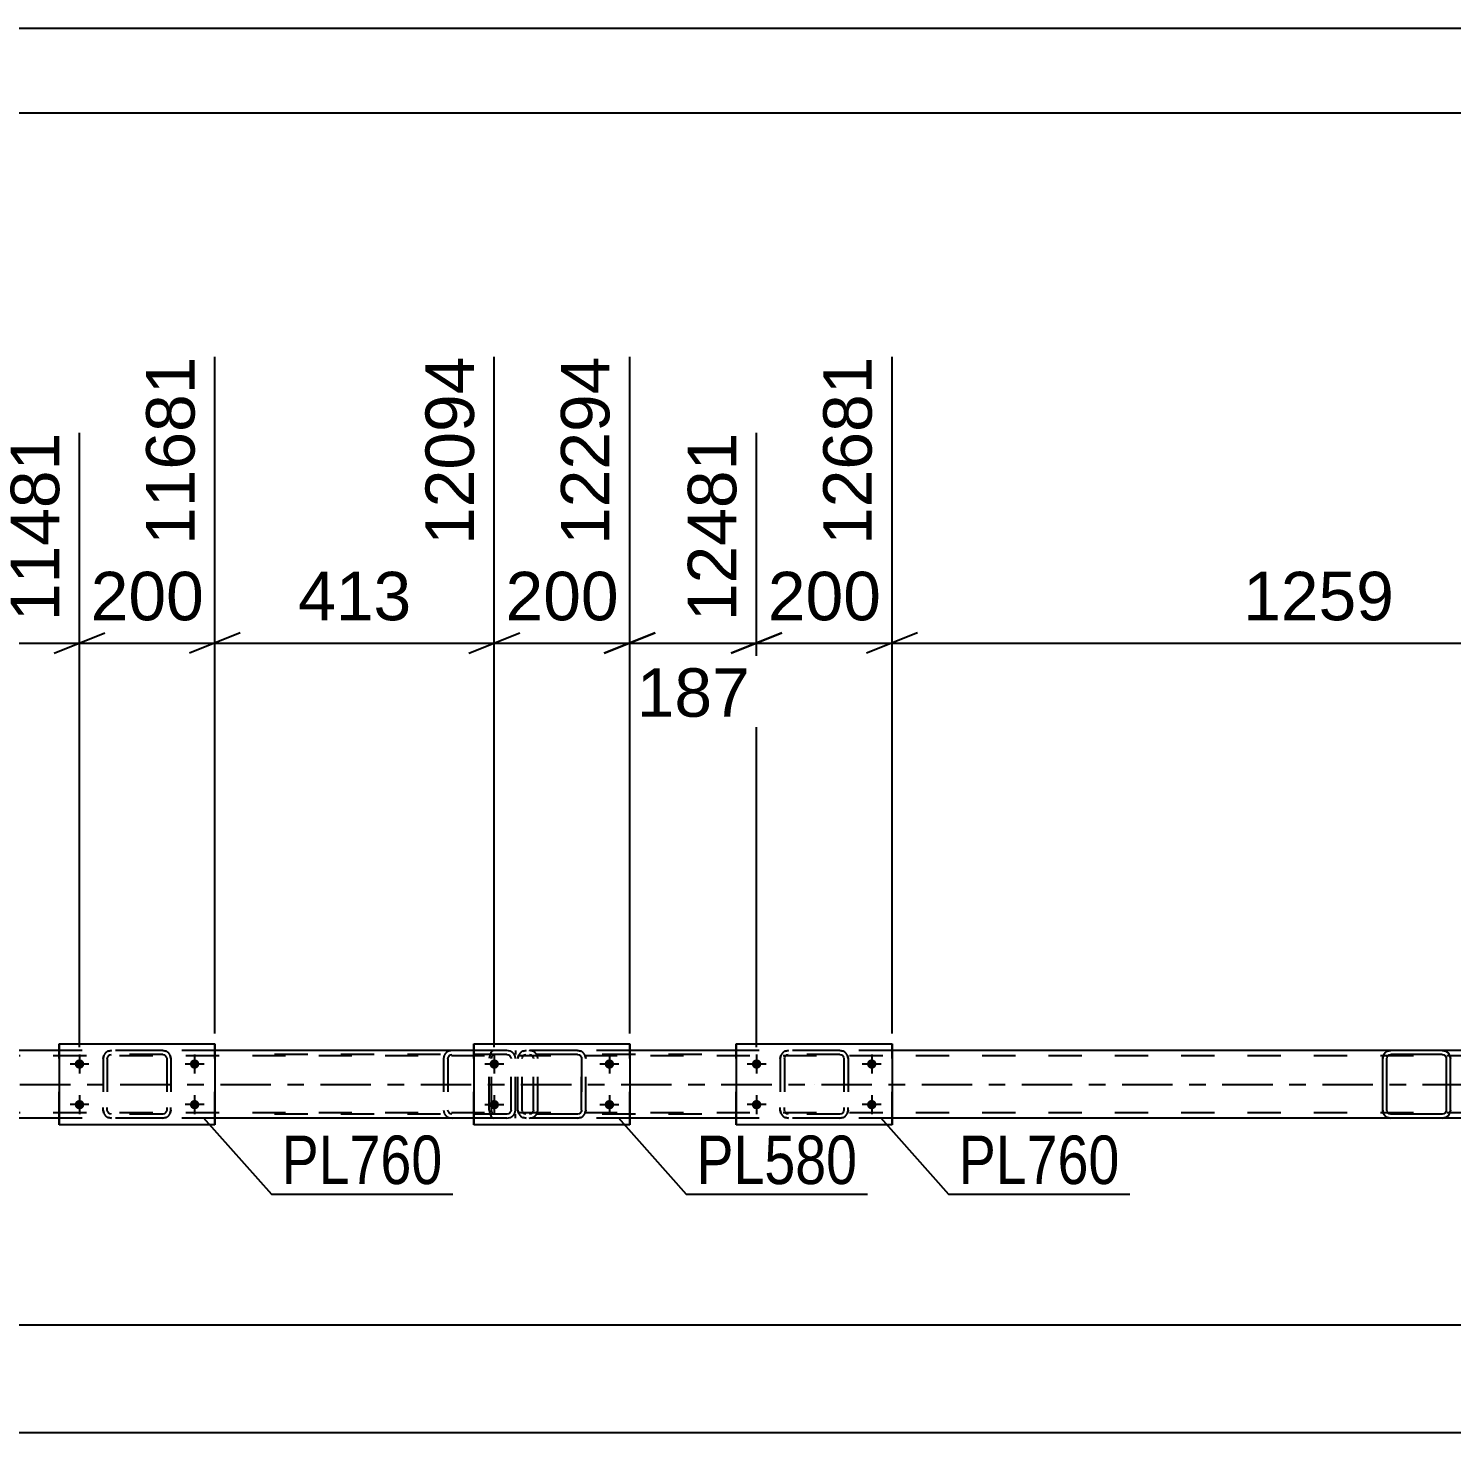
# Model space of a CAD drawing. Header units: millimetres. Extents: x -106 to 735, y -422 to 172.
# Drawn here: x 416.9 to 501, y 88.8 to 171.7 of the extents above; entities that cross this region are included whole.
import ezdxf

# ---------------------------------------------------------------- set-up
doc = ezdxf.new("R2010")
doc.units = ezdxf.units.MM
doc.linetypes.add('DXK_LINE_DOT2', pattern=[3.9198, 1.9599, -1.9599])
doc.linetypes.add('DXK_LINE_DOT3', pattern=[5.9187, 2.979, -0.9799, 0.9799, -0.9799])
doc.styles.add('Arial', font='ARIAL.TTF', dxfattribs={"height": 0.2})
doc.styles.add('Arial Narrow', font='ARIALN.TTF', dxfattribs={"height": 0.2})

# ---------------------------------------------------------------- blocks, each defined once
blk = doc.blocks.new('Unknown-717034374-1133')
at = {"color": 5, "linetype": 'Continuous'}
for p, q in [((734.867, 171.74), (-106.133, 171.74)), ((729.867, 166.74), (-101.133, 166.74))]:
    blk.add_line(p, q, dxfattribs=at)
blk = doc.blocks.new('Part-717034374-5804 - 5798')
at = {"color": 2, "linetype": 'Continuous'}
for p, q in [((458.724, 111.755), (458.724, 106.955)), ((458.724, 111.755), (467.924, 111.755)), ((467.924, 111.755), (467.924, 106.955)), ((467.924, 106.955), (458.724, 106.955))]:
    blk.add_line(p, q, dxfattribs=at)
at = {"color": 7, "linetype": 'DXK_LINE_DOT2'}
for p, q in [((458.724, 106.955), (458.724, 111.755)), ((467.924, 106.955), (467.924, 111.755))]:
    blk.add_line(p, q, dxfattribs=at)
blk = doc.blocks.new('Part-717034374-5911 - 5798')
at = {"color": 7, "linetype": 'DXK_LINE_DOT2'}
for p, q in [((445.171, 111.355), (430.036, 111.355)), ((445.171, 111.115), (430.036, 111.115)), ((441.463, 111.059), (441.443, 110.96)), ((441.699, 110.967), (441.755, 111.045)), ((441.935, 111.355), (441.74, 111.319)), ((441.755, 111.045), (441.838, 111.097)), ((441.838, 111.097), (441.935, 111.115)), ((445.366, 111.319), (445.171, 111.355)), ((445.171, 111.115), (445.268, 111.097)), ((445.268, 111.097), (445.351, 111.045)), ((445.351, 111.045), (445.406, 110.967)), ((445.653, 111.011), (445.642, 111.059)), ((445.681, 110.875), (445.653, 111.011)), ((441.443, 110.96), (441.425, 110.875)), ((441.425, 110.875), (441.425, 107.835)), ((441.68, 110.875), (441.699, 110.967)), ((441.68, 110.875), (441.68, 107.835)), ((445.406, 110.967), (445.426, 110.875)), ((445.426, 107.835), (445.426, 110.875)), ((445.681, 107.835), (445.681, 110.875)), ((441.425, 107.835), (441.443, 107.75)), ((441.443, 107.75), (441.463, 107.651)), ((441.699, 107.743), (441.68, 107.835)), ((441.755, 107.665), (441.699, 107.743)), ((441.838, 107.613), (441.755, 107.665)), ((441.935, 107.595), (441.838, 107.613)), ((445.268, 107.613), (445.171, 107.595)), ((445.351, 107.665), (445.268, 107.613)), ((445.406, 107.743), (445.351, 107.665)), ((445.426, 107.835), (445.406, 107.743)), ((445.642, 107.651), (445.681, 107.835)), ((445.171, 107.595), (430.036, 107.595)), ((445.171, 107.355), (430.036, 107.355)), ((441.74, 107.392), (441.935, 107.355)), ((445.171, 107.355), (445.366, 107.392))]:
    blk.add_line(p, q, dxfattribs=at)
for centre, start, end in [((441.916, 110.854), 110.75831, 155.68004), ((445.19, 110.854), 24.31996, 69.24169), ((441.916, 107.856), 204.31996, 249.24169), ((445.19, 107.856), 290.75831, 335.68004)]:
    blk.add_arc(centre, 0.496, start, end, dxfattribs=at)
blk = doc.blocks.new('Part-717034374-5859 - 5798')
at = {"color": 7, "linetype": 'DXK_LINE_DOT2'}
for p, q in [((421.325, 110.875), (421.361, 111.059)), ((421.361, 111.059), (421.325, 110.875)), ((421.583, 110.967), (421.635, 111.045)), ((421.621, 111.319), (421.805, 111.355)), ((421.805, 111.355), (421.621, 111.319)), ((421.635, 111.045), (421.713, 111.097)), ((421.713, 111.097), (421.805, 111.115)), ((424.845, 111.355), (421.805, 111.355)), ((424.845, 111.115), (421.805, 111.115)), ((424.845, 111.355), (425.028, 111.319)), ((425.028, 111.319), (424.845, 111.355)), ((424.845, 111.115), (424.936, 111.097)), ((424.936, 111.097), (425.014, 111.045)), ((425.014, 111.045), (425.066, 110.967)), ((425.288, 111.059), (425.325, 110.875)), ((425.325, 110.875), (425.288, 111.059)), ((421.325, 110.875), (421.325, 107.835)), ((421.565, 110.875), (421.583, 110.967)), ((421.565, 110.875), (421.565, 107.835)), ((425.066, 110.967), (425.085, 110.875)), ((425.085, 110.875), (425.085, 107.835)), ((425.325, 110.875), (425.325, 107.835)), ((421.325, 107.835), (421.325, 107.995)), ((421.361, 107.651), (421.325, 107.835)), ((421.325, 107.835), (421.361, 107.651)), ((421.565, 107.835), (421.565, 107.995)), ((421.583, 107.743), (421.565, 107.835)), ((421.635, 107.665), (421.583, 107.743)), ((421.713, 107.613), (421.635, 107.665)), ((421.805, 107.595), (421.713, 107.613)), ((424.936, 107.613), (424.845, 107.595)), ((425.014, 107.665), (424.936, 107.613)), ((425.066, 107.743), (425.014, 107.665)), ((425.085, 107.835), (425.066, 107.743)), ((425.085, 107.995), (425.085, 107.835)), ((425.325, 107.835), (425.288, 107.651)), ((425.288, 107.651), (425.325, 107.835)), ((425.325, 107.835), (425.325, 107.995)), ((421.805, 107.355), (421.621, 107.392)), ((421.621, 107.392), (421.805, 107.355)), ((424.845, 107.595), (421.805, 107.595)), ((424.845, 107.355), (421.805, 107.355)), ((425.028, 107.392), (424.845, 107.355)), ((424.845, 107.355), (425.028, 107.392))]:
    blk.add_line(p, q, dxfattribs=at)
at = {"color": 7, "linetype": 'DXK_LINE_DOT3'}
blk.add_line((423.325, 109.355), (423.325, 109.355), dxfattribs=at)
at = {"color": 7, "linetype": 'DXK_LINE_DOT2'}
for centre, start, end in [((421.805, 110.875), 112.5, 157.5), ((421.805, 110.875), 112.5, 157.5), ((424.845, 110.875), 22.5, 67.5), ((424.845, 110.875), 22.5, 67.5), ((421.805, 107.835), 202.5, 247.5), ((421.805, 107.835), 202.5, 247.5), ((424.845, 107.835), 292.5, 337.5), ((424.845, 107.835), 292.5, 337.5)]:
    blk.add_arc(centre, 0.48, start, end, dxfattribs=at)
blk = doc.blocks.new('Part-717034374-5923 - 5798')
at = {"color": 7, "linetype": 'DXK_LINE_DOT2'}
for p, q in [((444.155, 111.059), (444.134, 110.875)), ((444.214, 111.215), (444.155, 111.059)), ((444.301, 111.319), (444.214, 111.215)), ((444.28, 110.967), (444.309, 111.045)), ((444.405, 111.355), (444.301, 111.319)), ((444.309, 111.045), (444.353, 111.097)), ((444.353, 111.097), (444.405, 111.115)), ((456.686, 111.355), (444.405, 111.355)), ((456.686, 111.115), (444.405, 111.115)), ((445.681, 111.355), (445.681, 111.115)), ((446.689, 111.319), (446.496, 111.355)), ((446.496, 111.115), (446.593, 111.097)), ((446.593, 111.097), (446.674, 111.045)), ((446.674, 111.045), (446.729, 110.967)), ((446.971, 111.011), (446.961, 111.059)), ((446.999, 110.875), (446.971, 111.011)), ((444.134, 107.835), (444.134, 110.875)), ((444.27, 110.875), (444.28, 110.967)), ((444.27, 107.835), (444.27, 110.875)), ((446.729, 110.967), (446.748, 110.875)), ((446.748, 107.835), (446.748, 110.875)), ((446.999, 107.835), (446.999, 110.875)), ((444.134, 107.835), (444.155, 107.651)), ((444.155, 107.651), (444.214, 107.496)), ((444.28, 107.743), (444.27, 107.835)), ((444.309, 107.665), (444.28, 107.743)), ((444.353, 107.613), (444.309, 107.665)), ((444.405, 107.595), (444.353, 107.613)), ((446.593, 107.613), (446.496, 107.595)), ((446.674, 107.665), (446.593, 107.613)), ((446.729, 107.743), (446.674, 107.665)), ((446.748, 107.835), (446.729, 107.743)), ((446.961, 107.651), (446.999, 107.835)), ((444.214, 107.496), (444.301, 107.392)), ((444.301, 107.392), (444.405, 107.355)), ((456.686, 107.595), (444.405, 107.595)), ((456.686, 107.355), (444.405, 107.355)), ((445.681, 107.355), (445.681, 107.595)), ((446.496, 107.355), (446.689, 107.392))]:
    blk.add_line(p, q, dxfattribs=at)
for centre, start, end in [((446.511, 110.86), 23.84941, 68.8059), ((446.511, 107.85), 291.1941, 336.15059)]:
    blk.add_arc(centre, 0.492, start, end, dxfattribs=at)
blk = doc.blocks.new('Part-717034374-5970 - 5798')
at = {"color": 7, "linetype": 'DXK_LINE_DOT2'}
for p, q in [((635.924, 111.035), (-39.331, 111.035)), ((427.925, 111.355), (418.725, 111.355)), ((452.428, 111.355), (443.228, 111.355)), ((467.924, 111.355), (458.724, 111.355)), ((635.924, 107.675), (-39.331, 107.675)), ((427.925, 107.355), (418.725, 107.355)), ((452.428, 107.355), (443.228, 107.355)), ((467.924, 107.355), (458.724, 107.355)), ((500.435, 107.355), (497.383, 107.355))]:
    blk.add_line(p, q, dxfattribs=at)
at = {"color": 2, "linetype": 'Continuous'}
for p, q in [((418.725, 111.355), (401.348, 111.355)), ((443.228, 111.355), (427.925, 111.355)), ((458.724, 111.355), (452.428, 111.355)), ((501.803, 111.355), (467.924, 111.355)), ((418.725, 107.355), (401.348, 107.355)), ((443.228, 107.355), (427.925, 107.355)), ((458.724, 107.355), (452.428, 107.355)), ((497.383, 107.355), (467.924, 107.355)), ((501.803, 107.355), (500.435, 107.355))]:
    blk.add_line(p, q, dxfattribs=at)
at = {"color": 7, "linetype": 'DXK_LINE_DOT3'}
blk.add_line((-39.331, 109.355), (635.924, 109.355), dxfattribs=at)
blk = doc.blocks.new('Part-717034374-5986 - 5798')
at = {"color": 2, "linetype": 'Continuous'}
for p, q in [((496.945, 111.058), (496.909, 110.874)), ((497.167, 110.966), (497.219, 111.044)), ((497.389, 111.354), (497.205, 111.317)), ((497.219, 111.044), (497.297, 111.096)), ((497.297, 111.096), (497.389, 111.114)), ((500.429, 111.354), (497.389, 111.354)), ((500.429, 111.114), (497.389, 111.114)), ((500.612, 111.317), (500.429, 111.354)), ((500.429, 111.114), (500.521, 111.096)), ((500.521, 111.096), (500.598, 111.044)), ((500.598, 111.044), (500.65, 110.966)), ((500.909, 110.874), (500.872, 111.058)), ((496.909, 107.834), (496.909, 110.874)), ((497.149, 110.874), (497.167, 110.966)), ((497.149, 107.834), (497.149, 110.874)), ((500.65, 110.966), (500.669, 110.874)), ((500.669, 110.874), (500.669, 107.834)), ((500.909, 107.834), (500.909, 110.874)), ((496.909, 107.834), (496.945, 107.65)), ((497.167, 107.742), (497.149, 107.834)), ((497.219, 107.664), (497.167, 107.742)), ((497.297, 107.612), (497.219, 107.664)), ((497.389, 107.594), (497.297, 107.612)), ((500.521, 107.612), (500.429, 107.594)), ((500.598, 107.664), (500.521, 107.612)), ((500.65, 107.742), (500.598, 107.664)), ((500.669, 107.834), (500.65, 107.742)), ((500.872, 107.65), (500.909, 107.834)), ((497.205, 107.39), (497.389, 107.354)), ((500.429, 107.594), (497.389, 107.594)), ((500.429, 107.354), (497.389, 107.354)), ((500.429, 107.354), (500.612, 107.39))]:
    blk.add_line(p, q, dxfattribs=at)
at = {"color": 7, "linetype": 'DXK_LINE_DOT2'}
for p, q in [((496.909, 110.874), (496.945, 111.058)), ((497.205, 111.317), (497.389, 111.354)), ((500.429, 111.354), (500.612, 111.317)), ((500.872, 111.058), (500.909, 110.874)), ((496.945, 107.65), (496.909, 107.834)), ((500.909, 107.834), (500.872, 107.65)), ((497.389, 107.354), (497.205, 107.39)), ((500.612, 107.39), (500.429, 107.354))]:
    blk.add_line(p, q, dxfattribs=at)
at = {"color": 2, "linetype": 'Continuous'}
for centre, start, end in [((497.389, 110.874), 112.5, 157.5), ((500.429, 110.874), 22.5, 67.5), ((497.389, 107.834), 202.5, 247.5), ((500.429, 107.834), 292.5, 337.5)]:
    blk.add_arc(centre, 0.48, start, end, dxfattribs=at)
at = {"color": 7, "linetype": 'DXK_LINE_DOT2'}
for centre, start, end in [((497.389, 110.874), 112.5, 157.5), ((500.429, 110.874), 22.5, 67.5), ((497.389, 107.834), 202.5, 247.5), ((500.429, 107.834), 292.5, 337.5)]:
    blk.add_arc(centre, 0.48, start, end, dxfattribs=at)
blk = doc.blocks.new('Part-717034374-6001 - 5798')
at = {"color": 2, "linetype": 'Continuous'}
for p, q in [((443.228, 111.754), (443.228, 106.954)), ((443.228, 111.754), (452.428, 111.754)), ((452.428, 111.754), (452.428, 106.954)), ((452.428, 106.954), (443.228, 106.954))]:
    blk.add_line(p, q, dxfattribs=at)
at = {"color": 7, "linetype": 'DXK_LINE_DOT2'}
for p, q in [((443.228, 106.954), (443.228, 111.754)), ((452.428, 106.954), (452.428, 111.754))]:
    blk.add_line(p, q, dxfattribs=at)
blk = doc.blocks.new('Part-717034374-6004 - 5798')
at = {"color": 7, "linetype": 'DXK_LINE_DOT2'}
for p, q in [((461.324, 110.875), (461.361, 111.059)), ((461.361, 111.059), (461.324, 110.875)), ((461.583, 110.967), (461.635, 111.045)), ((461.621, 111.319), (461.804, 111.355)), ((461.804, 111.355), (461.621, 111.319)), ((461.635, 111.045), (461.713, 111.097)), ((461.713, 111.097), (461.804, 111.115)), ((464.844, 111.355), (461.804, 111.355)), ((464.844, 111.115), (461.804, 111.115)), ((464.844, 111.355), (465.028, 111.319)), ((465.028, 111.319), (464.844, 111.355)), ((464.844, 111.115), (464.936, 111.097)), ((464.936, 111.097), (465.014, 111.045)), ((465.014, 111.045), (465.066, 110.967)), ((465.288, 111.059), (465.324, 110.875)), ((465.324, 110.875), (465.288, 111.059)), ((461.324, 110.875), (461.324, 107.835)), ((461.564, 110.875), (461.583, 110.967)), ((461.564, 110.875), (461.564, 107.835)), ((465.066, 110.967), (465.084, 110.875)), ((465.084, 110.875), (465.084, 107.835)), ((465.324, 110.875), (465.324, 107.835)), ((461.324, 107.835), (461.324, 107.995)), ((461.361, 107.651), (461.324, 107.835)), ((461.324, 107.835), (461.361, 107.651)), ((461.564, 107.835), (461.564, 107.995)), ((461.583, 107.743), (461.564, 107.835)), ((461.635, 107.665), (461.583, 107.743)), ((461.713, 107.613), (461.635, 107.665)), ((461.804, 107.595), (461.713, 107.613)), ((464.936, 107.613), (464.844, 107.595)), ((465.014, 107.665), (464.936, 107.613)), ((465.066, 107.743), (465.014, 107.665)), ((465.084, 107.835), (465.066, 107.743)), ((465.084, 107.995), (465.084, 107.835)), ((465.324, 107.835), (465.288, 107.651)), ((465.288, 107.651), (465.324, 107.835)), ((465.324, 107.835), (465.324, 107.995)), ((461.804, 107.355), (461.621, 107.392)), ((461.621, 107.392), (461.804, 107.355)), ((464.844, 107.595), (461.804, 107.595)), ((464.844, 107.355), (461.804, 107.355)), ((465.028, 107.392), (464.844, 107.355)), ((464.844, 107.355), (465.028, 107.392))]:
    blk.add_line(p, q, dxfattribs=at)
at = {"color": 7, "linetype": 'DXK_LINE_DOT3'}
blk.add_line((463.324, 109.355), (463.324, 109.355), dxfattribs=at)
at = {"color": 7, "linetype": 'DXK_LINE_DOT2'}
for centre, start, end in [((461.804, 110.875), 112.5, 157.5), ((461.804, 110.875), 112.5, 157.5), ((464.844, 110.875), 22.5, 67.5), ((464.844, 110.875), 22.5, 67.5), ((461.804, 107.835), 202.5, 247.5), ((461.804, 107.835), 202.5, 247.5), ((464.844, 107.835), 292.5, 337.5), ((464.844, 107.835), 292.5, 337.5)]:
    blk.add_arc(centre, 0.48, start, end, dxfattribs=at)
blk = doc.blocks.new('Bolt-717034374-6013 - 5798')
at = {"linetype": 'Continuous'}
for points in [[(444.428, 110.274, -1), (444.428, 110.834, -1)], [(451.228, 110.274, -1), (451.228, 110.834, -1)], [(444.428, 107.874, -1), (444.428, 108.434, -1)], [(451.228, 107.874, -1), (451.228, 108.434, -1)]]:
    blk.add_hatch(color=1, dxfattribs=at).paths.add_polyline_path(points)
at = {"color": 1, "linetype": 'Continuous'}
for p, q in [((444.428, 111.114), (444.428, 109.994)), ((451.228, 111.114), (451.228, 109.994)), ((444.988, 110.554), (443.868, 110.554)), ((451.788, 110.554), (450.668, 110.554)), ((444.428, 108.714), (444.428, 107.594)), ((451.228, 108.714), (451.228, 107.594)), ((444.988, 108.154), (443.868, 108.154)), ((451.788, 108.154), (450.668, 108.154))]:
    blk.add_line(p, q, dxfattribs=at)
blk = doc.blocks.new('Bolt-717034374-6014 - 5798')
at = {"linetype": 'Continuous'}
for points in [[(459.924, 110.275, -1), (459.924, 110.835, -1)], [(466.724, 110.275, -1), (466.724, 110.835, -1)], [(459.924, 107.875, -1), (459.924, 108.435, -1)], [(466.724, 107.875, -1), (466.724, 108.435, -1)]]:
    blk.add_hatch(color=1, dxfattribs=at).paths.add_polyline_path(points)
at = {"color": 1, "linetype": 'Continuous'}
for p, q in [((459.924, 111.115), (459.924, 109.995)), ((466.724, 111.115), (466.724, 109.995)), ((460.484, 110.555), (459.364, 110.555)), ((467.284, 110.555), (466.164, 110.555)), ((459.924, 108.715), (459.924, 107.595)), ((466.724, 108.715), (466.724, 107.595)), ((460.484, 108.155), (459.364, 108.155)), ((467.284, 108.155), (466.164, 108.155))]:
    blk.add_line(p, q, dxfattribs=at)
blk = doc.blocks.new('Bolt-717034374-6017 - 5798')
at = {"linetype": 'Continuous'}
for points in [[(419.925, 110.275, -1), (419.925, 110.835, -1)], [(426.725, 110.275, -1), (426.725, 110.835, -1)], [(419.925, 107.875, -1), (419.925, 108.435, -1)], [(426.725, 107.875, -1), (426.725, 108.435, -1)]]:
    blk.add_hatch(color=1, dxfattribs=at).paths.add_polyline_path(points)
at = {"color": 1, "linetype": 'Continuous'}
for p, q in [((419.925, 111.115), (419.925, 109.995)), ((426.725, 111.115), (426.725, 109.995)), ((420.485, 110.555), (419.365, 110.555)), ((427.285, 110.555), (426.165, 110.555)), ((419.925, 108.715), (419.925, 107.595)), ((426.725, 108.715), (426.725, 107.595)), ((420.485, 108.155), (419.365, 108.155)), ((427.285, 108.155), (426.165, 108.155))]:
    blk.add_line(p, q, dxfattribs=at)
blk = doc.blocks.new('Part-717034374-6081 - 5798')
at = {"color": 7, "linetype": 'DXK_LINE_DOT2'}
for p, q in [((445.828, 110.874), (445.865, 111.058)), ((445.865, 111.058), (445.828, 110.874)), ((446.086, 110.966), (446.138, 111.044)), ((446.125, 111.317), (446.308, 111.354)), ((446.308, 111.354), (446.125, 111.317)), ((446.138, 111.044), (446.216, 111.096)), ((446.216, 111.096), (446.308, 111.114)), ((449.348, 111.354), (446.308, 111.354)), ((449.348, 111.114), (446.308, 111.114)), ((449.348, 111.354), (449.532, 111.317)), ((449.532, 111.317), (449.348, 111.354)), ((449.348, 111.114), (449.44, 111.096)), ((449.44, 111.096), (449.518, 111.044)), ((449.518, 111.044), (449.57, 110.966)), ((449.792, 111.058), (449.828, 110.874)), ((449.828, 110.874), (449.792, 111.058)), ((445.828, 107.834), (445.828, 110.874)), ((445.828, 107.834), (445.828, 110.874)), ((446.068, 110.874), (446.086, 110.966)), ((446.068, 107.834), (446.068, 110.874)), ((446.068, 107.834), (446.068, 110.874)), ((449.57, 110.966), (449.588, 110.874)), ((449.588, 107.834), (449.588, 110.874)), ((449.588, 110.874), (449.588, 107.834)), ((449.828, 107.834), (449.828, 110.874)), ((449.828, 107.834), (449.828, 110.874)), ((445.865, 107.65), (445.828, 107.834)), ((445.828, 107.834), (445.865, 107.65)), ((446.086, 107.742), (446.068, 107.834)), ((446.138, 107.664), (446.086, 107.742)), ((446.216, 107.612), (446.138, 107.664)), ((446.308, 107.594), (446.216, 107.612)), ((449.44, 107.612), (449.348, 107.594)), ((449.518, 107.664), (449.44, 107.612)), ((449.57, 107.742), (449.518, 107.664)), ((449.588, 107.834), (449.57, 107.742)), ((449.828, 107.834), (449.792, 107.65)), ((449.792, 107.65), (449.828, 107.834)), ((446.308, 107.354), (446.125, 107.39)), ((446.125, 107.39), (446.308, 107.354)), ((449.348, 107.594), (446.308, 107.594)), ((449.348, 107.354), (446.308, 107.354)), ((449.532, 107.39), (449.348, 107.354)), ((449.348, 107.354), (449.532, 107.39))]:
    blk.add_line(p, q, dxfattribs=at)
at = {"color": 7, "linetype": 'DXK_LINE_DOT3'}
blk.add_line((447.828, 109.354), (447.828, 109.354), dxfattribs=at)
at = {"color": 7, "linetype": 'DXK_LINE_DOT2'}
for centre, start, end in [((446.308, 110.874), 112.5, 157.5), ((446.308, 110.874), 112.5, 157.5), ((449.348, 110.874), 22.5, 67.5), ((449.348, 110.874), 22.5, 67.5), ((446.308, 107.834), 202.5, 247.5), ((446.308, 107.834), 202.5, 247.5), ((449.348, 107.834), 292.5, 337.5), ((449.348, 107.834), 292.5, 337.5)]:
    blk.add_arc(centre, 0.48, start, end, dxfattribs=at)
blk = doc.blocks.new('Part-717034374-6111 - 5798')
at = {"color": 2, "linetype": 'Continuous'}
for p, q in [((418.725, 111.755), (418.725, 106.955)), ((418.725, 111.755), (427.925, 111.755)), ((427.925, 111.755), (427.925, 106.955)), ((427.925, 106.955), (418.725, 106.955))]:
    blk.add_line(p, q, dxfattribs=at)
at = {"color": 7, "linetype": 'DXK_LINE_DOT2'}
for p, q in [((418.725, 106.955), (418.725, 111.755)), ((427.925, 106.955), (427.925, 111.755))]:
    blk.add_line(p, q, dxfattribs=at)
blk = doc.blocks.new('StraightDimension-717034374-43775 - 5798')
at = {"color": 7, "linetype": 'Continuous'}
for p, q in [((401.348, 112.355), (401.348, 152.34)), ((419.925, 111.555), (419.925, 147.84)), ((402.848, 136.022), (399.848, 134.822)), ((401.348, 135.422), (419.925, 135.422)), ((418.425, 134.822), (421.425, 136.022))]:
    blk.add_line(p, q, dxfattribs=at)
at = {"color": 0}
blk.add_wipeout([(414.572, 136.172), (414.572, 140.372), (406.701, 140.372), (406.701, 136.172)], dxfattribs=at)
at = {"color": 3, "style": 'Arial'}
blk.add_text('464', height=2.8652, dxfattribs=at).set_placement((407.301, 136.772))
at = {"color": 0, "linetype": 'Continuous'}
blk.add_wipeout([(419.324, 148.44), (415.124, 148.44), (415.125, 136.122), (419.325, 136.122)], dxfattribs=at)
at = {"color": 3, "linetype": 'Continuous', "style": 'Arial'}
blk.add_text('11481', height=2.8652, rotation=90.00021, dxfattribs=at).set_placement((418.725, 136.722))
blk = doc.blocks.new('StraightDimension-717034374-10061 - 5798')
at = {"color": 7, "linetype": 'Continuous'}
blk.add_line((-39.331, 95.152), (672.963, 95.152), dxfattribs=at)
blk = doc.blocks.new('StraightDimension-717034374-43770 - 5798')
at = {"color": 7, "linetype": 'Continuous'}
for p, q in [((467.924, 112.355), (467.924, 152.34)), ((459.924, 111.555), (459.924, 147.84)), ((458.424, 134.822), (461.424, 136.022)), ((459.924, 135.422), (467.924, 135.422)), ((469.424, 136.022), (466.424, 134.822))]:
    blk.add_line(p, q, dxfattribs=at)
at = {"color": 0}
blk.add_wipeout([(467.86, 136.172), (467.86, 140.372), (459.989, 140.372), (459.989, 136.172)], dxfattribs=at)
at = {"color": 3, "style": 'Arial'}
blk.add_text('200', height=2.8652, dxfattribs=at).set_placement((460.589, 136.772))
at = {"color": 0, "linetype": 'Continuous'}
blk.add_wipeout([(467.324, 152.94), (463.124, 152.94), (463.124, 140.622), (467.324, 140.622)], dxfattribs=at)
at = {"color": 3, "linetype": 'Continuous', "style": 'Arial'}
blk.add_text('12681', height=2.8652, rotation=90.00021, dxfattribs=at).set_placement((466.724, 141.222))
blk = doc.blocks.new('StraightDimension-717034374-43774 - 5798')
at = {"color": 7, "linetype": 'Continuous'}
for p, q in [((427.925, 112.355), (427.925, 152.34)), ((419.925, 111.555), (419.925, 147.84)), ((418.425, 134.822), (421.425, 136.022)), ((419.925, 135.422), (427.925, 135.422)), ((429.425, 136.022), (426.425, 134.822))]:
    blk.add_line(p, q, dxfattribs=at)
at = {"color": 0}
blk.add_wipeout([(427.86, 136.172), (427.86, 140.372), (419.989, 140.372), (419.989, 136.172)], dxfattribs=at)
at = {"color": 3, "style": 'Arial'}
blk.add_text('200', height=2.8652, dxfattribs=at).set_placement((420.589, 136.772))
at = {"color": 0, "linetype": 'Continuous'}
blk.add_wipeout([(427.324, 152.94), (423.124, 152.94), (423.125, 140.622), (427.325, 140.622)], dxfattribs=at)
at = {"color": 3, "linetype": 'Continuous', "style": 'Arial'}
blk.add_text('11681', height=2.8652, rotation=90.00021, dxfattribs=at).set_placement((426.725, 141.222))
blk = doc.blocks.new('StraightDimension-717034374-43773 - 5798')
at = {"color": 7, "linetype": 'Continuous'}
for p, q in [((427.925, 112.355), (427.925, 152.34)), ((444.428, 111.554), (444.428, 152.34)), ((429.425, 136.022), (426.425, 134.822)), ((427.925, 135.422), (444.428, 135.422)), ((442.928, 134.822), (445.928, 136.022))]:
    blk.add_line(p, q, dxfattribs=at)
at = {"color": 0}
blk.add_wipeout([(440.112, 136.172), (440.112, 140.372), (432.241, 140.372), (432.241, 136.172)], dxfattribs=at)
at = {"color": 3, "style": 'Arial'}
blk.add_text('413', height=2.8652, dxfattribs=at).set_placement((432.841, 136.772))
at = {"color": 0, "linetype": 'Continuous'}
blk.add_wipeout([(443.828, 152.94), (439.628, 152.94), (439.628, 140.622), (443.828, 140.622)], dxfattribs=at)
at = {"color": 3, "linetype": 'Continuous', "style": 'Arial'}
blk.add_text('12094', height=2.8652, rotation=90.00021, dxfattribs=at).set_placement((443.228, 141.222))
blk = doc.blocks.new('StraightDimension-717034374-6219 - 5798')
at = {"color": 7, "linetype": 'Continuous'}
blk.add_line((-39.971, 88.782), (673.603, 88.782), dxfattribs=at)
blk = doc.blocks.new('StraightDimension-717034374-43769 - 5798')
at = {"color": 7, "linetype": 'Continuous'}
for p, q in [((467.924, 112.355), (467.924, 152.34)), ((518.303, 111.555), (518.303, 147.84)), ((469.424, 136.022), (466.424, 134.822)), ((467.924, 135.422), (518.303, 135.422)), ((516.803, 134.822), (519.803, 136.022))]:
    blk.add_line(p, q, dxfattribs=at)
at = {"color": 0}
blk.add_wipeout([(498.161, 136.172), (498.161, 140.372), (488.067, 140.372), (488.067, 136.172)], dxfattribs=at)
at = {"color": 3, "style": 'Arial'}
blk.add_text('1259', height=2.8652, dxfattribs=at).set_placement((488.667, 136.772))
at = {"color": 0, "linetype": 'Continuous'}
blk.add_wipeout([(517.703, 148.44), (513.503, 148.44), (513.503, 136.122), (517.703, 136.122)], dxfattribs=at)
at = {"color": 3, "linetype": 'Continuous', "style": 'Arial'}
blk.add_text('13941', height=2.8652, rotation=90.00021, dxfattribs=at).set_placement((517.103, 136.722))
blk = doc.blocks.new('StraightDimension-717034374-43771 - 5798')
at = {"color": 7, "linetype": 'Continuous'}
for p, q in [((452.428, 112.355), (452.428, 152.34)), ((459.924, 111.555), (459.924, 147.84)), ((450.928, 134.822), (453.928, 136.022)), ((452.428, 135.422), (459.924, 135.422)), ((461.424, 136.022), (458.424, 134.822))]:
    blk.add_line(p, q, dxfattribs=at)
at = {"color": 0, "linetype": 'Continuous'}
blk.add_wipeout([(459.324, 148.44), (455.124, 148.44), (455.124, 136.122), (459.324, 136.122)], dxfattribs=at)
at = {"color": 0}
blk.add_wipeout([(460.112, 130.472), (460.112, 134.672), (452.241, 134.672), (452.241, 130.472)], dxfattribs=at)
at = {"color": 3, "linetype": 'Continuous', "style": 'Arial'}
blk.add_text('12481', height=2.8652, rotation=90.00021, dxfattribs=at).set_placement((458.724, 136.722))
at = {"color": 3, "style": 'Arial'}
blk.add_text('187', height=2.8652, dxfattribs=at).set_placement((452.841, 131.072))
blk = doc.blocks.new('StraightDimension-717034374-43772 - 5798')
at = {"color": 7, "linetype": 'Continuous'}
for p, q in [((444.428, 111.554), (444.428, 152.34)), ((452.428, 112.355), (452.428, 152.34)), ((442.928, 134.822), (445.928, 136.022)), ((444.428, 135.422), (452.428, 135.422)), ((453.928, 136.022), (450.928, 134.822))]:
    blk.add_line(p, q, dxfattribs=at)
at = {"color": 0}
blk.add_wipeout([(452.364, 136.172), (452.364, 140.372), (444.493, 140.372), (444.493, 136.172)], dxfattribs=at)
at = {"color": 3, "style": 'Arial'}
blk.add_text('200', height=2.8652, dxfattribs=at).set_placement((445.093, 136.772))
at = {"color": 0, "linetype": 'Continuous'}
blk.add_wipeout([(451.828, 152.94), (447.628, 152.94), (447.628, 140.622), (451.828, 140.622)], dxfattribs=at)
at = {"color": 3, "linetype": 'Continuous', "style": 'Arial'}
blk.add_text('12294', height=2.8652, rotation=90.00021, dxfattribs=at).set_placement((451.228, 141.222))
blk = doc.blocks.new('Mark-717034374-5800 - 5798')
at = {"color": 30, "linetype": 'Continuous'}
for p, q in [((467.236, 107.394), (471.267, 102.864)), ((471.267, 102.864), (481.971, 102.864))]:
    blk.add_line(p, q, dxfattribs=at)
at = {"color": 0}
blk.add_wipeout([(481.371, 103.464), (481.371, 106.464), (471.867, 106.464), (471.867, 103.464)], dxfattribs=at)
blk.add_wipeout([(481.371, 103.464), (481.371, 106.464), (471.867, 106.464), (471.867, 103.464)], dxfattribs=at)
at = {"color": 3, "style": 'Arial Narrow'}
blk.add_text('PL760', height=2.8633, dxfattribs=at).set_placement((471.867, 103.464))
blk = doc.blocks.new('Mark-717034374-5997 - 5798')
at = {"color": 30, "linetype": 'Continuous'}
for p, q in [((451.74, 107.393), (455.771, 102.863)), ((455.771, 102.863), (466.475, 102.863))]:
    blk.add_line(p, q, dxfattribs=at)
at = {"color": 0}
blk.add_wipeout([(465.875, 103.463), (465.875, 106.463), (456.371, 106.463), (456.371, 103.463)], dxfattribs=at)
blk.add_wipeout([(465.875, 103.463), (465.875, 106.463), (456.371, 106.463), (456.371, 103.463)], dxfattribs=at)
at = {"color": 3, "style": 'Arial Narrow'}
blk.add_text('PL580', height=2.8633, dxfattribs=at).set_placement((456.371, 103.463))
blk = doc.blocks.new('Mark-717034374-6107 - 5798')
at = {"color": 30, "linetype": 'Continuous'}
for p, q in [((427.236, 107.394), (431.267, 102.864)), ((431.267, 102.864), (441.971, 102.864))]:
    blk.add_line(p, q, dxfattribs=at)
at = {"color": 0}
blk.add_wipeout([(441.371, 103.464), (441.371, 106.464), (431.867, 106.464), (431.867, 103.464)], dxfattribs=at)
blk.add_wipeout([(441.371, 103.464), (441.371, 106.464), (431.867, 106.464), (431.867, 103.464)], dxfattribs=at)
at = {"color": 3, "style": 'Arial Narrow'}
blk.add_text('PL760', height=2.8633, dxfattribs=at).set_placement((431.867, 103.464))

msp = doc.modelspace()

# ---------------------------------------------------------------- block references
for name in ['Unknown-717034374-1133', 'Part-717034374-5970 - 5798', 'Part-717034374-6111 - 5798', 'Bolt-717034374-6017 - 5798', 'Part-717034374-5859 - 5798', 'Part-717034374-5911 - 5798', 'Part-717034374-6001 - 5798', 'Bolt-717034374-6013 - 5798', 'Part-717034374-5923 - 5798', 'Part-717034374-6081 - 5798', 'Part-717034374-5804 - 5798', 'Bolt-717034374-6014 - 5798', 'Part-717034374-6004 - 5798', 'Part-717034374-5986 - 5798']:
    msp.add_blockref(name, (0, 0))

# ---------------------------------------------------------------- next in the draw order: block references
for name in ['StraightDimension-717034374-43775 - 5798', 'StraightDimension-717034374-43770 - 5798', 'Mark-717034374-6107 - 5798', 'Mark-717034374-5997 - 5798', 'Mark-717034374-5800 - 5798', 'StraightDimension-717034374-10061 - 5798']:
    msp.add_blockref(name, (0, 0))

# ---------------------------------------------------------------- next in the draw order: block references
for name in ['StraightDimension-717034374-43774 - 5798', 'StraightDimension-717034374-43771 - 5798', 'StraightDimension-717034374-43769 - 5798', 'StraightDimension-717034374-6219 - 5798']:
    msp.add_blockref(name, (0, 0))

# ---------------------------------------------------------------- next in the draw order: block references
msp.add_blockref('StraightDimension-717034374-43773 - 5798', (0, 0))

# ---------------------------------------------------------------- next in the draw order: block references
msp.add_blockref('StraightDimension-717034374-43772 - 5798', (0, 0))

doc.saveas('drawing.dxf')
